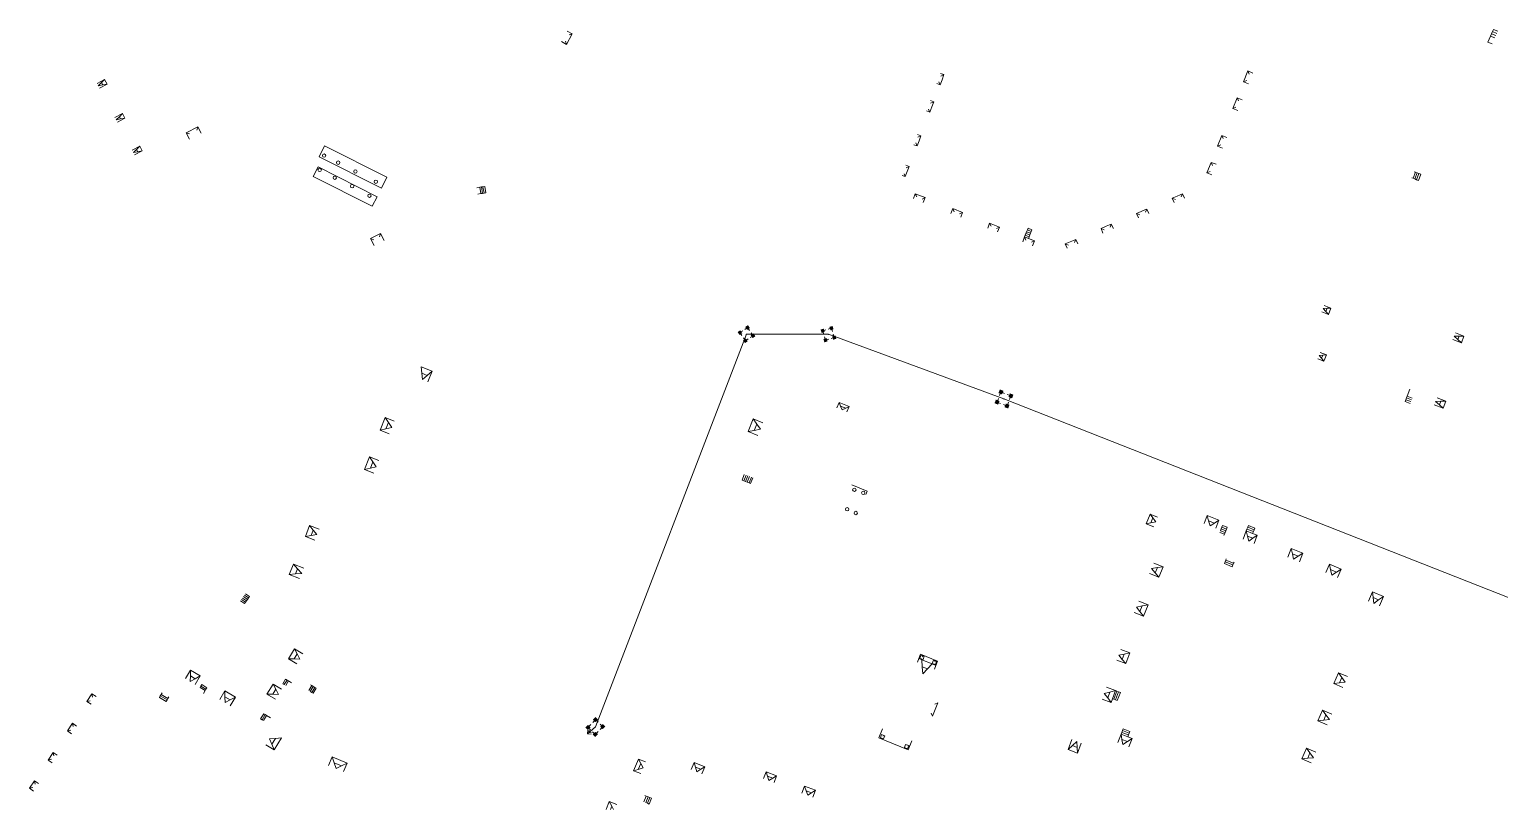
# Model space of a CAD drawing. Extents: x 1000 to 4000, y -4000 to -1000.
# Drawn here: x 1014 to 1873, y -4000 to -3545 of the extents above; entities that cross this region are included whole.
import ezdxf

# ---------------------------------------------------------------- set-up
doc = ezdxf.new("R2010")
doc.units = 0
doc.header["$MEASUREMENT"] = 0
for name, color, linetype in [('18', 7, 'CONTINUOUS'), ('7', 7, 'CONTINUOUS'), ('DOR_DOROZHKA', 40, 'CONTINUOUS')]:
    doc.layers.add(name, color=color, linetype=linetype)

msp = doc.modelspace()

# ---------------------------------------------------------------- linework, layer by layer
at = {"layer": '18', "color": 253, "linetype": 'Continuous', "lineweight": 0}
for p, q in [((1344.78, -3952.16), (1432.99, -3722.74)), ((1429.17, -3721.83), (1430.8, -3720.75)), ((1430.33, -3723.57), (1429.17, -3721.83)), ((1432.36, -3726.61), (1431.2, -3724.87)), ((1432.01, -3719.94), (1433.63, -3718.86)), ((1432.99, -3722.74), (1480.87, -3722.74)), ((1434.79, -3720.6), (1433.63, -3718.86)), ((1435.2, -3724.72), (1436.82, -3723.64)), ((1436.82, -3723.64), (1435.66, -3721.91)), ((1477.48, -3720.75), (1479.35, -3720.19)), ((1478.08, -3722.75), (1477.48, -3720.75)), ((1479.13, -3726.26), (1478.53, -3724.25)), ((1480.75, -3719.78), (1482.62, -3719.22)), ((1480.87, -3722.74), (1583.33, -3760.59)), ((1482.4, -3725.28), (1484.26, -3724.72)), ((1483.22, -3721.22), (1482.62, -3719.22)), ((1484.26, -3724.72), (1483.66, -3722.72)), ((1432.36, -3726.61), (1433.98, -3725.53)), ((1479.13, -3726.26), (1481, -3725.7)), ((1580.72, -3758.65), (1581.56, -3756.5)), ((1581.56, -3756.5), (1583.68, -3757.32)), ((1585.28, -3757.94), (1587.4, -3758.76)), ((1586.57, -3760.92), (1587.4, -3758.76)), ((1579.26, -3762.43), (1580.09, -3760.27)), ((1579.26, -3762.43), (1581.38, -3763.26)), ((1582.98, -3763.88), (1585.11, -3764.7)), ((1583.33, -3760.59), (1929.66, -3896.95)), ((1585.11, -3764.7), (1585.94, -3762.54)), ((1343.23, -3949.51), (1344.8, -3947.85)), ((1346.37, -3949.32), (1344.8, -3947.85)), ((1340.26, -3956.11), (1344.78, -3952.16)), ((1340.26, -3956.11), (1340.38, -3954.04)), ((1340.26, -3956.11), (1342.32, -3956.26)), ((1340.47, -3952.42), (1342.05, -3950.75)), ((1342.03, -3953.89), (1340.47, -3952.42)), ((1341.01, -3955.45), (1341.1, -3953.99)), ((1341.01, -3955.45), (1342.47, -3955.56)), ((1344.76, -3956.48), (1343.2, -3955)), ((1344.76, -3956.48), (1346.34, -3954.82)), ((1347.52, -3953.57), (1349.09, -3951.91)), ((1349.09, -3951.91), (1347.53, -3950.43))]:
    msp.add_line(p, q, dxfattribs=at)
for p in [(1432.99, -3722.74), (1480.87, -3722.74), (1583.33, -3760.59), (1344.78, -3952.16)]:
    msp.add_point(p, dxfattribs=at)
for points in [[(1427.81, -3721.5), (1429.4, -3720.45), (1428.95, -3723.21), (1430.54, -3722.15)], [(1432.27, -3718.54), (1433.86, -3717.48), (1433.41, -3720.24), (1435, -3719.18)], [(1435.45, -3723.32), (1437.05, -3722.26), (1436.59, -3725.03), (1438.19, -3723.97)], [(1476.27, -3720.04), (1478.11, -3719.49), (1476.86, -3722), (1478.69, -3721.46)], [(1481.41, -3718.51), (1483.24, -3717.96), (1482, -3720.47), (1483.83, -3719.93)], [(1483.05, -3724.01), (1484.89, -3723.47), (1483.64, -3725.98), (1485.47, -3725.43)], [(1430.99, -3726.29), (1432.59, -3725.23), (1432.13, -3728), (1433.72, -3726.94)], [(1477.92, -3725.55), (1479.75, -3725), (1478.5, -3727.51), (1480.34, -3726.96)], [(1580.93, -3755.03), (1583.01, -3755.84), (1580.1, -3757.15), (1582.19, -3757.96)], [(1586.77, -3757.3), (1588.86, -3758.11), (1585.95, -3759.42), (1588.04, -3760.23)], [(1578.62, -3760.96), (1580.71, -3761.77), (1577.8, -3763.08), (1579.89, -3763.89)], [(1584.47, -3763.23), (1586.56, -3764.04), (1583.65, -3765.35), (1585.74, -3766.16)], [(1343.27, -3947.94), (1344.81, -3946.3), (1344.8, -3949.39), (1346.34, -3947.75)], [(1338.93, -3952.5), (1340.48, -3950.87), (1340.46, -3953.95), (1342.01, -3952.32)], [(1343.22, -3956.57), (1344.77, -3954.93), (1344.75, -3958.02), (1346.3, -3956.39)], [(1347.55, -3952), (1349.1, -3950.37), (1349.09, -3953.45), (1350.63, -3951.82)]]:
    msp.add_solid(points, dxfattribs=at)
at = {"layer": '7', "color": 253, "linetype": 'Continuous', "lineweight": 0}
for centre in [(1186.42, -3618.45), (1194.65, -3622.56), (1183.82, -3626.8), (1192.66, -3631.38), (1204.72, -3627.76), (1202.8, -3636.31), (1216.64, -3633.71), (1212.87, -3641.92), (1495.99, -3813.59), (1501.18, -3815.39), (1491.8, -3825), (1496.79, -3827.2)]:
    msp.add_circle(centre, 1, dxfattribs=at)
for centre in [(1535.83, -3911.06), (1543.02, -3914.02), (1512.79, -3957.45), (1526.79, -3963.18)]:
    msp.add_ellipse(centre, major_axis=(0.029, 0.029), ratio=1, start_param=5.138167, end_param=11.421352, dxfattribs=at)
at = {"layer": 'DOR_DOROZHKA', "linetype": 'Continuous', "lineweight": 0}
for p, q in [((1328, -3553.48), (1325.05, -3551.87)), ((1327.44, -3551.56), (1328, -3553.48)), ((1331.34, -3547.37), (1328, -3553.48)), ((1328.39, -3545.76), (1331.34, -3547.37)), ((1329.42, -3547.94), (1331.34, -3547.37)), ((1867.41, -3548.61), (1865.89, -3552.17)), ((1868.37, -3553.23), (1865.89, -3552.17)), ((1867.96, -3547.32), (1867.41, -3548.61)), ((1869.89, -3549.67), (1867.41, -3548.61)), ((1868.51, -3546.03), (1867.96, -3547.32)), ((1870.44, -3548.38), (1867.96, -3547.32)), ((1869.06, -3544.74), (1868.51, -3546.03)), ((1870.99, -3547.09), (1868.51, -3546.03)), ((1871.54, -3545.81), (1869.06, -3544.74)), ((1723.19, -3575.3), (1725.71, -3569.04)), ((1728.63, -3570.22), (1725.71, -3569.04)), ((1726.5, -3570.88), (1725.71, -3569.04)), ((1058.32, -3574), (1053.89, -3576.33)), ((1056.46, -3575.84), (1054.6, -3577.67)), ((1054.6, -3577.67), (1057.17, -3577.18)), ((1054.6, -3577.67), (1054.6, -3577.67)), ((1059.73, -3576.68), (1055.31, -3579.01)), ((1058.32, -3574), (1056.46, -3575.84)), ((1056.46, -3575.84), (1057.17, -3577.18)), ((1057.17, -3577.18), (1059.73, -3576.68)), ((1058.32, -3574), (1059.73, -3576.68)), ((1544.1, -3576.4), (1546.06, -3577.14)), ((1545.23, -3575.32), (1546.06, -3577.14)), ((1546.06, -3577.14), (1547.17, -3574.18)), ((1546.36, -3570.41), (1548.31, -3571.15)), ((1546.49, -3571.98), (1548.31, -3571.15)), ((1547.17, -3574.18), (1548.31, -3571.15)), ((1725.03, -3574.52), (1723.19, -3575.3)), ((1726.1, -3576.48), (1723.19, -3575.3)), ((1540.35, -3586.36), (1542.3, -3587.1)), ((1540.48, -3587.92), (1542.3, -3587.1)), ((1541.2, -3590.04), (1542.3, -3587.1)), ((1716.91, -3590.88), (1719.43, -3584.62)), ((1722.34, -3585.8), (1719.43, -3584.62)), ((1720.21, -3586.46), (1719.43, -3584.62)), ((1068.78, -3593.88), (1064.35, -3596.21)), ((1066.92, -3595.72), (1065.06, -3597.55)), ((1068.78, -3593.88), (1066.92, -3595.72)), ((1066.92, -3595.72), (1067.63, -3597.06)), ((1068.78, -3593.88), (1070.19, -3596.57)), ((1538.09, -3592.35), (1540.05, -3593.09)), ((1539.22, -3591.26), (1540.05, -3593.09)), ((1540.05, -3593.09), (1541.2, -3590.04)), ((1718.75, -3590.1), (1716.91, -3590.88)), ((1719.82, -3592.05), (1716.91, -3590.88)), ((1065.06, -3597.55), (1067.63, -3597.06)), ((1065.06, -3597.55), (1065.06, -3597.55)), ((1070.19, -3596.57), (1065.76, -3598.9)), ((1067.63, -3597.06), (1070.19, -3596.57)), ((1112.71, -3601.63), (1105.98, -3605.06)), ((1112.09, -3603.53), (1112.71, -3601.63)), ((1114.63, -3605.39), (1112.71, -3601.63)), ((1078.85, -3613.02), (1074.42, -3615.35)), ((1078.85, -3613.02), (1076.99, -3614.86)), ((1078.85, -3613.02), (1080.26, -3615.71)), ((1107.89, -3605.68), (1105.98, -3605.06)), ((1105.98, -3605.06), (1107.9, -3608.82)), ((1186.69, -3612.71), (1183.45, -3619.13)), ((1223.11, -3631.03), (1186.69, -3612.71)), ((1530.65, -3612.08), (1532.61, -3612.82)), ((1531.78, -3611), (1532.61, -3612.82)), ((1532.61, -3612.82), (1533.73, -3609.85)), ((1532.91, -3606.1), (1534.87, -3606.83)), ((1533.04, -3607.66), (1534.87, -3606.83)), ((1533.73, -3609.85), (1534.87, -3606.83)), ((1707.99, -3612.98), (1710.52, -3606.72)), ((1709.83, -3612.2), (1707.99, -3612.98)), ((1710.91, -3614.16), (1707.99, -3612.98)), ((1713.43, -3607.9), (1710.52, -3606.72)), ((1711.3, -3608.56), (1710.52, -3606.72)), ((1076.99, -3614.86), (1075.12, -3616.69)), ((1075.12, -3616.69), (1075.13, -3616.69)), ((1075.13, -3616.69), (1077.69, -3616.2)), ((1080.26, -3615.71), (1075.83, -3618.04)), ((1076.99, -3614.86), (1077.69, -3616.2)), ((1077.69, -3616.2), (1080.26, -3615.71)), ((1183.45, -3619.13), (1219.87, -3637.47)), ((1182.93, -3625.1), (1180.13, -3630.66)), ((1217.37, -3642.44), (1182.93, -3625.1)), ((1523.85, -3630.11), (1525.71, -3630.61)), ((1524.99, -3629.02), (1525.71, -3630.61)), ((1525.71, -3630.61), (1528.07, -3624.86)), ((1526.11, -3624.12), (1528.07, -3624.86)), ((1526.25, -3625.68), (1528.07, -3624.86)), ((1701.75, -3628.44), (1704.19, -3622.41)), ((1703.6, -3627.66), (1701.75, -3628.44)), ((1704.67, -3629.62), (1701.75, -3628.44)), ((1704.97, -3624.25), (1704.19, -3622.41)), ((1707.2, -3623.36), (1704.19, -3622.41)), ((1823.54, -3628.18), (1822.16, -3631.7)), ((1822.87, -3627.92), (1823.54, -3628.18)), ((1824.56, -3628.58), (1823.18, -3632.1)), ((1823.54, -3628.18), (1824.56, -3628.58)), ((1825.59, -3628.99), (1824.21, -3632.51)), ((1824.56, -3628.58), (1825.59, -3628.99)), ((1826.61, -3629.39), (1825.23, -3632.91)), ((1825.59, -3628.99), (1826.61, -3629.39)), ((1180.13, -3630.66), (1214.57, -3647.99)), ((1219.87, -3637.47), (1223.11, -3631.03)), ((1275.67, -3637.19), (1277.3, -3636.93)), ((1277.3, -3636.93), (1278.29, -3636.77)), ((1277.89, -3640.67), (1277.3, -3636.93)), ((1278.29, -3636.77), (1279.06, -3636.65)), ((1278.88, -3640.52), (1278.29, -3636.77)), ((1279.06, -3636.65), (1280.27, -3636.46)), ((1279.87, -3640.36), (1279.06, -3636.65)), ((1280.86, -3640.2), (1280.27, -3636.46)), ((1821.48, -3631.44), (1822.16, -3631.7)), ((1822.16, -3631.7), (1823.18, -3632.1)), ((1823.18, -3632.1), (1824.21, -3632.51)), ((1824.21, -3632.51), (1825.23, -3632.91)), ((1214.57, -3647.99), (1217.37, -3642.44)), ((1276.26, -3640.93), (1277.89, -3640.67)), ((1277.89, -3640.67), (1278.88, -3640.52)), ((1278.88, -3640.52), (1279.87, -3640.36)), ((1279.87, -3640.36), (1280.86, -3640.2)), ((1530.45, -3643.58), (1531.57, -3640.74)), ((1531.57, -3640.74), (1537.34, -3643.02)), ((1532.37, -3642.57), (1531.57, -3640.74)), ((1535.5, -3643.81), (1537.34, -3643.02)), ((1536.21, -3645.86), (1537.34, -3643.02)), ((1681.53, -3643.33), (1684.45, -3642.08)), ((1682.63, -3645.9), (1681.53, -3643.33)), ((1683.39, -3644.07), (1681.53, -3643.33)), ((1684.45, -3642.08), (1686.14, -3641.36)), ((1686.14, -3641.36), (1687.51, -3640.78)), ((1686.76, -3642.63), (1687.51, -3640.78)), ((1688.79, -3643.27), (1687.51, -3640.78)), ((1552.29, -3652.22), (1553.41, -3649.38)), ((1553.41, -3649.38), (1559.18, -3651.66)), ((1554.21, -3651.21), (1553.41, -3649.38)), ((1557.34, -3652.45), (1559.18, -3651.66)), ((1558.05, -3654.5), (1559.18, -3651.66)), ((1660.68, -3652.24), (1663.45, -3651.05)), ((1661.78, -3654.81), (1660.68, -3652.24)), ((1662.54, -3652.98), (1660.68, -3652.24)), ((1663.45, -3651.05), (1665.6, -3650.13)), ((1665.6, -3650.13), (1666.66, -3649.68)), ((1665.91, -3651.54), (1666.66, -3649.68)), ((1667.94, -3652.18), (1666.66, -3649.68)), ((1213.57, -3666.96), (1219.32, -3663.98)), ((1218.72, -3665.88), (1219.32, -3663.98)), ((1219.32, -3663.98), (1221.45, -3668.07)), ((1573.84, -3660.75), (1574.97, -3657.9)), ((1574.97, -3657.9), (1580.73, -3660.18)), ((1575.76, -3659.74), (1574.97, -3657.9)), ((1578.9, -3660.98), (1580.73, -3660.18)), ((1579.61, -3663.03), (1580.73, -3660.18)), ((1596.18, -3663.93), (1595.78, -3664.95)), ((1596.57, -3662.9), (1596.18, -3663.93)), ((1596.18, -3663.93), (1598.49, -3664.82)), ((1596.97, -3661.88), (1596.57, -3662.9)), ((1596.57, -3662.9), (1598.89, -3663.79)), ((1597.37, -3660.85), (1596.97, -3661.88)), ((1596.97, -3661.88), (1599.28, -3662.77)), ((1597.37, -3660.85), (1599.68, -3661.74)), ((1598.89, -3663.79), (1598.49, -3664.82)), ((1599.28, -3662.77), (1598.89, -3663.79)), ((1599.68, -3661.74), (1599.28, -3662.77)), ((1639.98, -3661.08), (1643.06, -3659.76)), ((1641.09, -3663.66), (1639.98, -3661.08)), ((1641.84, -3661.82), (1639.98, -3661.08)), ((1643.06, -3659.76), (1644.99, -3658.94)), ((1644.99, -3658.94), (1645.96, -3658.52)), ((1645.4, -3660.3), (1645.96, -3658.52)), ((1647.25, -3661.02), (1645.96, -3658.52)), ((1215.48, -3667.56), (1213.57, -3666.96)), ((1215.7, -3671.05), (1213.57, -3666.96)), ((1594.26, -3668.82), (1595.39, -3665.98)), ((1595.78, -3664.95), (1595.39, -3665.98)), ((1596.18, -3667.81), (1595.39, -3665.98)), ((1595.39, -3665.98), (1597.69, -3666.89)), ((1595.78, -3664.95), (1598.09, -3665.85)), ((1598.09, -3665.85), (1597.69, -3666.89)), ((1597.69, -3666.89), (1601.15, -3668.26)), ((1598.49, -3664.82), (1598.09, -3665.85)), ((1599.32, -3669.05), (1601.15, -3668.26)), ((1600.03, -3671.1), (1601.15, -3668.26)), ((1619.12, -3669.99), (1621.87, -3668.82)), ((1620.22, -3672.57), (1619.12, -3669.99)), ((1620.98, -3670.73), (1619.12, -3669.99)), ((1621.87, -3668.82), (1623.89, -3667.95)), ((1623.89, -3667.95), (1625.28, -3667.36)), ((1624.54, -3669.21), (1625.28, -3667.36)), ((1626.38, -3669.94), (1625.28, -3667.36)), ((1769.64, -3707.74), (1771.91, -3707.64)), ((1770.29, -3706.04), (1774.18, -3707.53)), ((1771.2, -3709.49), (1771.91, -3707.64)), ((1771.91, -3707.64), (1774.18, -3707.53)), ((1774.18, -3707.53), (1772.76, -3711.23)), ((1768.87, -3709.74), (1772.76, -3711.23)), ((1771.2, -3709.49), (1769.64, -3707.74)), ((1769.64, -3707.74), (1769.64, -3707.74)), ((1772.76, -3711.23), (1771.2, -3709.49)), ((1846.09, -3723.89), (1848.97, -3723.85)), ((1848.22, -3725.82), (1846.09, -3723.89)), ((1846.09, -3723.89), (1846.09, -3723.89)), ((1846.86, -3721.9), (1851.85, -3723.82)), ((1848.22, -3725.82), (1848.97, -3723.85)), ((1848.97, -3723.85), (1851.85, -3723.82)), ((1851.85, -3723.82), (1850.35, -3727.74)), ((1845.35, -3725.83), (1850.35, -3727.74)), ((1850.35, -3727.74), (1848.22, -3725.82)), ((1249.47, -3744.4), (1243.05, -3741.87)), ((1243.05, -3741.87), (1243.45, -3745.57)), ((1766.56, -3737.16), (1770.15, -3738.53)), ((1767.33, -3735.16), (1769.43, -3735.03)), ((1768.74, -3736.84), (1767.33, -3735.16)), ((1767.33, -3735.16), (1767.33, -3735.16)), ((1767.95, -3733.53), (1771.54, -3734.9)), ((1768.74, -3736.84), (1769.43, -3735.03)), ((1770.15, -3738.53), (1768.74, -3736.84)), ((1769.43, -3735.03), (1771.54, -3734.9)), ((1771.54, -3734.9), (1770.15, -3738.53)), ((1243.45, -3745.57), (1243.85, -3749.26)), ((1243.45, -3745.57), (1246.66, -3746.83)), ((1243.85, -3749.26), (1246.66, -3746.83)), ((1246.66, -3746.83), (1249.47, -3744.4)), ((1247.06, -3750.52), (1249.47, -3744.4)), ((1818.64, -3758.96), (1818.25, -3759.99)), ((1820.21, -3754.87), (1818.64, -3758.96)), ((1821.55, -3760.08), (1818.64, -3758.96)), ((1485.79, -3765.75), (1487.05, -3762.57)), ((1487.05, -3762.57), (1492.94, -3764.91)), ((1487.05, -3762.57), (1487.98, -3764.78)), ((1487.98, -3764.78), (1490.93, -3765.95)), ((1487.98, -3764.78), (1488.92, -3766.98)), ((1488.92, -3766.98), (1490.93, -3765.95)), ((1488.92, -3766.98), (1488.92, -3766.98)), ((1490.93, -3765.95), (1492.94, -3764.91)), ((1491.68, -3768.08), (1492.94, -3764.91)), ((1817.86, -3761.02), (1817.46, -3762.04)), ((1820.37, -3763.16), (1817.46, -3762.04)), ((1818.25, -3759.99), (1817.86, -3761.02)), ((1820.77, -3762.13), (1817.86, -3761.02)), ((1821.16, -3761.1), (1818.25, -3759.99)), ((1834.53, -3764.04), (1839.74, -3766.04)), ((1835.31, -3762), (1838.32, -3761.93)), ((1837.52, -3764.02), (1835.31, -3762)), ((1835.31, -3762), (1835.31, -3762)), ((1836.13, -3759.87), (1841.34, -3761.86)), ((1837.52, -3764.02), (1838.32, -3761.93)), ((1839.74, -3766.04), (1837.52, -3764.02)), ((1838.32, -3761.93), (1841.34, -3761.86)), ((1841.34, -3761.86), (1839.74, -3766.04)), ((1219.13, -3778.82), (1222.03, -3771.44)), ((1222.03, -3771.44), (1227.39, -3773.55)), ((1222.03, -3771.44), (1223.98, -3774.34)), ((1223.98, -3774.34), (1222.53, -3778.03)), ((1223.98, -3774.34), (1225.94, -3777.24)), ((1433.98, -3779.67), (1436.94, -3772.21)), ((1442.63, -3774.46), (1436.94, -3772.21)), ((1436.94, -3772.21), (1439.02, -3775.26)), ((1437.54, -3778.99), (1439.02, -3775.26)), ((1439.02, -3775.26), (1441.11, -3778.31)), ((1222.53, -3778.03), (1219.13, -3778.82)), ((1224.49, -3780.93), (1219.13, -3778.82)), ((1225.94, -3777.24), (1222.53, -3778.03)), ((1225.94, -3777.24), (1225.94, -3777.24)), ((1437.54, -3778.99), (1433.98, -3779.67)), ((1439.67, -3781.93), (1433.98, -3779.67)), ((1441.11, -3778.31), (1437.54, -3778.99)), ((1441.11, -3778.31), (1441.11, -3778.31)), ((1210.1, -3801.79), (1213, -3794.41)), ((1213.5, -3801), (1210.1, -3801.79)), ((1215.45, -3803.9), (1210.1, -3801.79)), ((1213, -3794.41), (1218.36, -3796.52)), ((1213, -3794.41), (1214.95, -3797.31)), ((1214.95, -3797.31), (1213.5, -3801)), ((1216.9, -3800.21), (1213.5, -3801)), ((1214.95, -3797.31), (1216.9, -3800.21)), ((1216.9, -3800.21), (1216.9, -3800.21)), ((1431.75, -3804.61), (1430.42, -3807.97)), ((1431.44, -3808.37), (1430.42, -3807.97)), ((1432.77, -3805.01), (1431.44, -3808.37)), ((1432.46, -3808.78), (1431.44, -3808.37)), ((1433.79, -3805.42), (1432.46, -3808.78)), ((1433.48, -3809.18), (1432.46, -3808.78)), ((1434.82, -3805.82), (1433.48, -3809.18)), ((1434.51, -3809.59), (1433.48, -3809.18)), ((1435.84, -3806.23), (1434.51, -3809.59)), ((1435.38, -3809.94), (1434.51, -3809.59)), ((1436.71, -3806.57), (1435.38, -3809.94)), ((1494.53, -3810.77), (1503.52, -3814.34)), ((1503.52, -3814.34), (1502.74, -3816.3)), ((1666.34, -3833.56), (1668.6, -3827.83)), ((1668.6, -3827.83), (1673.02, -3829.58)), ((1670.28, -3830.06), (1668.6, -3827.83)), ((1175.49, -3840.83), (1178, -3834.44)), ((1178, -3834.44), (1183.54, -3836.62)), ((1178, -3834.44), (1180.14, -3837.13)), ((1666.34, -3833.56), (1669.15, -3832.93)), ((1670.77, -3835.3), (1666.34, -3833.56)), ((1669.15, -3832.93), (1670.28, -3830.06)), ((1669.15, -3832.93), (1671.95, -3832.3)), ((1671.95, -3832.3), (1670.28, -3830.06)), ((1671.95, -3832.3), (1671.95, -3832.3)), ((1700.15, -3833.39), (1702.01, -3828.66)), ((1702.01, -3828.66), (1708.78, -3831.33)), ((1702.01, -3828.66), (1702.82, -3831.72)), ((1702.82, -3831.72), (1706.21, -3833.05)), ((1702.82, -3831.72), (1703.64, -3834.77)), ((1703.64, -3834.77), (1706.21, -3833.05)), ((1703.64, -3834.77), (1703.64, -3834.77)), ((1706.21, -3833.05), (1708.78, -3831.33)), ((1706.91, -3836.06), (1708.78, -3831.33)), ((1710.48, -3835.47), (1710.07, -3836.49)), ((1710.88, -3834.45), (1710.48, -3835.47)), ((1713.27, -3836.57), (1710.48, -3835.47)), ((1713.67, -3835.55), (1710.88, -3834.45)), ((1713.27, -3836.57), (1713.67, -3835.55)), ((1725.19, -3836.53), (1725.59, -3835.51)), ((1725.59, -3835.51), (1725.99, -3834.49)), ((1729.31, -3836.98), (1725.59, -3835.51)), ((1729.72, -3835.96), (1725.99, -3834.49)), ((1729.31, -3836.98), (1729.72, -3835.96)), ((1178.88, -3840.32), (1175.49, -3840.83)), ((1181.02, -3843.01), (1175.49, -3840.83)), ((1178.88, -3840.32), (1180.14, -3837.13)), ((1182.28, -3839.82), (1178.88, -3840.32)), ((1180.14, -3837.13), (1182.28, -3839.82)), ((1182.28, -3839.82), (1182.28, -3839.82)), ((1712.06, -3839.64), (1709.27, -3838.54)), ((1710.07, -3836.49), (1709.67, -3837.52)), ((1712.46, -3838.62), (1709.67, -3837.52)), ((1712.86, -3837.6), (1710.07, -3836.49)), ((1711.76, -3840.39), (1712.06, -3839.64)), ((1712.06, -3839.64), (1712.46, -3838.62)), ((1712.46, -3838.62), (1712.86, -3837.6)), ((1712.86, -3837.6), (1713.27, -3836.57)), ((1722.88, -3842.37), (1724.75, -3837.64)), ((1724.75, -3837.64), (1725.19, -3836.53)), ((1724.75, -3837.64), (1728.48, -3839.1)), ((1724.75, -3837.64), (1725.47, -3840.65)), ((1728.91, -3838), (1725.19, -3836.53)), ((1725.47, -3840.65), (1728.69, -3841.92)), ((1725.47, -3840.65), (1726.19, -3843.67)), ((1726.19, -3843.67), (1728.69, -3841.92)), ((1726.19, -3843.67), (1726.19, -3843.67)), ((1728.48, -3839.1), (1728.91, -3838)), ((1728.48, -3839.1), (1731.19, -3840.18)), ((1728.69, -3841.92), (1731.19, -3840.18)), ((1728.91, -3838), (1729.31, -3836.98)), ((1729.32, -3844.91), (1731.19, -3840.18)), ((1749.04, -3852.88), (1751.06, -3847.96)), ((1751.06, -3847.96), (1757.81, -3850.73)), ((1751.06, -3847.96), (1751.7, -3851.1)), ((1751.7, -3851.1), (1755.08, -3852.49)), ((1751.7, -3851.1), (1752.35, -3854.24)), ((1752.35, -3854.24), (1755.08, -3852.49)), ((1755.08, -3852.49), (1757.81, -3850.73)), ((1755.79, -3855.65), (1757.81, -3850.73)), ((1166.13, -3863.13), (1168.55, -3856.98)), ((1168.55, -3856.98), (1174.57, -3859.36)), ((1168.55, -3856.98), (1170.95, -3859.71)), ((1169.74, -3862.78), (1170.95, -3859.71)), ((1170.95, -3859.71), (1173.36, -3862.43)), ((1669.5, -3859.59), (1672.86, -3859.07)), ((1671.64, -3862.14), (1669.5, -3859.59)), ((1669.5, -3859.59), (1669.5, -3859.59)), ((1670.76, -3856.4), (1676.21, -3858.55)), ((1671.64, -3862.14), (1672.86, -3859.07)), ((1673.79, -3864.69), (1671.64, -3862.14)), ((1672.86, -3859.07), (1676.21, -3858.55)), ((1676.21, -3858.55), (1673.79, -3864.69)), ((1712.04, -3856.75), (1712.44, -3855.73)), ((1716.56, -3858.54), (1712.04, -3856.75)), ((1712.44, -3855.73), (1712.85, -3854.7)), ((1716.97, -3857.51), (1712.44, -3855.73)), ((1712.85, -3854.7), (1713.12, -3854.02)), ((1717.37, -3856.49), (1712.85, -3854.7)), ((1716.97, -3857.51), (1716.56, -3858.54)), ((1717.37, -3856.49), (1716.97, -3857.51)), ((1717.64, -3855.81), (1717.37, -3856.49)), ((1752.35, -3854.24), (1752.35, -3854.24)), ((1771.28, -3862.01), (1773.3, -3857.1)), ((1773.3, -3857.1), (1780.12, -3859.9)), ((1773.3, -3857.1), (1774, -3860.26)), ((1774, -3860.26), (1777.41, -3861.66)), ((1774, -3860.26), (1774.7, -3863.42)), ((1774.7, -3863.42), (1777.41, -3861.66)), ((1777.41, -3861.66), (1780.12, -3859.9)), ((1778.1, -3864.81), (1780.12, -3859.9)), ((1169.74, -3862.78), (1166.13, -3863.13)), ((1172.14, -3865.5), (1166.13, -3863.13)), ((1173.36, -3862.43), (1169.74, -3862.78)), ((1173.36, -3862.43), (1173.36, -3862.43)), ((1668.33, -3862.54), (1673.79, -3864.69)), ((1774.7, -3863.42), (1774.7, -3863.42)), ((1137.72, -3878.5), (1140.04, -3880.09)), ((1138.28, -3877.67), (1140.61, -3879.26)), ((1138.84, -3876.85), (1141.17, -3878.43)), ((1139.41, -3876.02), (1141.73, -3877.61)), ((1139.97, -3875.2), (1142.3, -3876.78)), ((1140.04, -3880.09), (1140.61, -3879.26)), ((1142.83, -3876), (1140.51, -3874.41)), ((1140.61, -3879.26), (1141.17, -3878.43)), ((1141.17, -3878.43), (1141.73, -3877.61)), ((1141.73, -3877.61), (1142.3, -3876.78)), ((1142.3, -3876.78), (1142.83, -3876)), ((1661.97, -3878.68), (1667.42, -3880.83)), ((1796.2, -3878.7), (1798.43, -3873.27)), ((1798.43, -3873.27), (1804.82, -3875.9)), ((1798.43, -3873.27), (1798.84, -3876.61)), ((1798.84, -3876.61), (1802.03, -3877.92)), ((1798.84, -3876.61), (1799.24, -3879.95)), ((1799.24, -3879.95), (1802.03, -3877.92)), ((1802.03, -3877.92), (1804.82, -3875.9)), ((1804.82, -3875.9), (1802.59, -3881.33)), ((1659.39, -3885.21), (1664.84, -3887.36)), ((1660.61, -3882.12), (1664.01, -3881.47)), ((1662.73, -3884.74), (1660.61, -3882.12)), ((1660.61, -3882.12), (1660.61, -3882.12)), ((1662.73, -3884.74), (1664.01, -3881.47)), ((1664.84, -3887.36), (1662.73, -3884.74)), ((1664.01, -3881.47), (1667.42, -3880.83)), ((1667.42, -3880.83), (1664.84, -3887.36)), ((1799.24, -3879.95), (1799.24, -3879.95)), ((1169.17, -3906.46), (1165.6, -3912.35)), ((1165.6, -3912.35), (1170.51, -3915.32)), ((1168.92, -3912.4), (1165.6, -3912.35)), ((1168.92, -3912.4), (1170.71, -3909.46)), ((1172.24, -3912.46), (1168.92, -3912.4)), ((1174.08, -3909.43), (1169.17, -3906.46)), ((1169.17, -3906.46), (1170.71, -3909.46)), ((1170.71, -3909.46), (1172.24, -3912.46)), ((1172.24, -3912.46), (1172.24, -3912.46)), ((1532.75, -3914.27), (1533.6, -3912.19)), ((1533.6, -3912.19), (1534.61, -3909.72)), ((1533.6, -3912.19), (1535.41, -3912.93)), ((1534.22, -3912.05), (1534.92, -3910.18)), ((1534.22, -3912.05), (1536.09, -3912.76)), ((1534.61, -3909.72), (1544.56, -3913.78)), ((1534.92, -3910.18), (1536.8, -3910.89)), ((1535.41, -3912.93), (1541.33, -3915.35)), ((1535.41, -3912.93), (1535.66, -3917.01)), ((1536.09, -3912.76), (1536.8, -3910.89)), ((1541.41, -3915.01), (1542.11, -3913.14)), ((1542.11, -3913.14), (1543.98, -3913.84)), ((1649.22, -3913.11), (1654.46, -3915.09)), ((1650.32, -3910.21), (1653.56, -3909.56)), ((1652.39, -3912.65), (1650.32, -3910.21)), ((1650.32, -3910.21), (1650.32, -3910.21)), ((1651.56, -3906.93), (1656.8, -3908.91)), ((1652.39, -3912.65), (1653.56, -3909.56)), ((1654.46, -3915.09), (1652.39, -3912.65)), ((1653.56, -3909.56), (1656.8, -3908.91)), ((1656.8, -3908.91), (1654.46, -3915.09)), ((1108.48, -3918.95), (1105.47, -3923.9)), ((1108.38, -3922.28), (1108.29, -3925.61)), ((1108.48, -3918.95), (1108.38, -3922.28)), ((1108.38, -3922.28), (1111.2, -3923.98)), ((1114.11, -3922.36), (1108.48, -3918.95)), ((1535.66, -3917.01), (1538.62, -3918.21)), ((1535.66, -3917.01), (1535.92, -3921.08)), ((1535.92, -3921.08), (1538.62, -3918.21)), ((1535.92, -3921.08), (1535.92, -3921.08)), ((1538.62, -3918.21), (1541.33, -3915.35)), ((1541.33, -3915.35), (1543.55, -3916.26)), ((1541.41, -3915.01), (1543.28, -3915.71)), ((1542.7, -3918.34), (1543.55, -3916.26)), ((1543.28, -3915.71), (1543.98, -3913.84)), ((1544.56, -3913.78), (1543.55, -3916.26)), ((1778.53, -3920.48), (1775.86, -3926.84)), ((1783.89, -3922.73), (1778.53, -3920.48)), ((1780.54, -3923.2), (1778.53, -3920.48)), ((1108.29, -3925.61), (1111.2, -3923.98)), ((1108.29, -3925.61), (1108.29, -3925.61)), ((1111.1, -3927.32), (1114.11, -3922.36)), ((1111.2, -3923.98), (1114.11, -3922.36)), ((1114.46, -3928.26), (1113.98, -3929.06)), ((1117.01, -3930.84), (1113.98, -3929.06)), ((1114.98, -3927.41), (1114.46, -3928.26)), ((1117.47, -3930.08), (1114.46, -3928.26)), ((1117.99, -3929.23), (1114.98, -3927.41)), ((1115.97, -3932.56), (1117.01, -3930.84)), ((1117.01, -3930.84), (1117.47, -3930.08)), ((1117.47, -3930.08), (1117.99, -3929.23)), ((1156.66, -3927.09), (1153.09, -3932.98)), ((1156.41, -3933.04), (1158.2, -3930.09)), ((1161.57, -3930.07), (1156.66, -3927.09)), ((1156.66, -3927.09), (1158.2, -3930.09)), ((1158.2, -3930.09), (1159.73, -3933.09)), ((1163.88, -3924.18), (1162.25, -3926.86)), ((1162.25, -3926.86), (1163.17, -3927.42)), ((1164.8, -3924.74), (1163.17, -3927.42)), ((1164.8, -3924.74), (1163.88, -3924.18)), ((1165.71, -3925.29), (1164.08, -3927.97)), ((1165.71, -3925.29), (1164.8, -3924.74)), ((1167.48, -3926.37), (1165.71, -3925.29)), ((1179.28, -3928.02), (1177.52, -3930.92)), ((1180.13, -3928.54), (1178.37, -3931.44)), ((1178.43, -3927.51), (1179.28, -3928.02)), ((1180.99, -3929.06), (1179.23, -3931.96)), ((1179.28, -3928.02), (1180.13, -3928.54)), ((1181.84, -3929.58), (1180.08, -3932.48)), ((1180.13, -3928.54), (1180.99, -3929.06)), ((1180.99, -3929.06), (1181.84, -3929.58)), ((1643.23, -3928.96), (1648.47, -3930.94)), ((1775.86, -3926.84), (1779.2, -3926.38)), ((1781.22, -3929.09), (1775.86, -3926.84)), ((1779.2, -3926.38), (1780.54, -3923.2)), ((1779.2, -3926.38), (1782.55, -3925.92)), ((1782.55, -3925.92), (1780.54, -3923.2)), ((1782.55, -3925.92), (1782.55, -3925.92)), ((1050.87, -3932.79), (1047.93, -3937.24)), ((1049.89, -3936.84), (1047.93, -3937.24)), ((1047.93, -3937.24), (1050.37, -3938.85)), ((1051.27, -3934.75), (1050.87, -3932.79)), ((1050.87, -3932.79), (1053.31, -3934.4)), ((1090.27, -3934.84), (1090.79, -3933.99)), ((1094.22, -3937.24), (1090.27, -3934.84)), ((1090.79, -3933.99), (1091.31, -3933.13)), ((1094.74, -3936.38), (1090.79, -3933.99)), ((1091.31, -3933.13), (1091.92, -3932.12)), ((1095.26, -3935.53), (1091.31, -3933.13)), ((1094.74, -3936.38), (1094.22, -3937.24)), ((1095.26, -3935.53), (1094.74, -3936.38)), ((1095.87, -3934.52), (1095.26, -3935.53)), ((1128.56, -3931.13), (1125.55, -3936.08)), ((1134.62, -3934.81), (1128.56, -3931.13)), ((1128.56, -3931.13), (1128.57, -3934.53)), ((1128.57, -3934.53), (1131.6, -3936.37)), ((1128.57, -3934.53), (1128.58, -3937.92)), ((1128.58, -3937.92), (1128.59, -3937.92)), ((1128.59, -3937.92), (1131.6, -3936.37)), ((1131.6, -3936.37), (1134.62, -3934.81)), ((1131.62, -3939.76), (1134.62, -3934.81)), ((1153.09, -3932.98), (1157.99, -3935.96)), ((1156.41, -3933.04), (1153.09, -3932.98)), ((1159.73, -3933.09), (1156.41, -3933.04)), ((1159.73, -3933.09), (1159.73, -3933.09)), ((1179.23, -3931.96), (1178.76, -3931.68)), ((1180.08, -3932.48), (1179.23, -3931.96)), ((1541.59, -3945.91), (1544.81, -3938.03)), ((1542.97, -3938.81), (1544.81, -3938.03)), ((1640.63, -3935.83), (1645.87, -3937.81)), ((1641.87, -3932.57), (1645.17, -3931.76)), ((1643.87, -3935.19), (1641.87, -3932.57)), ((1641.87, -3932.57), (1641.87, -3932.57)), ((1643.87, -3935.19), (1645.17, -3931.76)), ((1645.87, -3937.81), (1643.87, -3935.19)), ((1645.17, -3931.76), (1648.47, -3930.94)), ((1646.66, -3935.72), (1645.87, -3937.81)), ((1648.47, -3930.94), (1646.66, -3935.72)), ((1646.66, -3935.72), (1647.4, -3936)), ((1649.21, -3931.22), (1647.4, -3936)), ((1647.4, -3936), (1648.43, -3936.39)), ((1650.24, -3931.61), (1648.43, -3936.39)), ((1648.43, -3936.39), (1649.46, -3936.77)), ((1648.47, -3930.94), (1649.21, -3931.22)), ((1649.21, -3931.22), (1650.24, -3931.61)), ((1651.27, -3932), (1649.46, -3936.77)), ((1650.24, -3931.61), (1651.27, -3932)), ((1151.17, -3944.38), (1149.32, -3947.42)), ((1149.32, -3947.42), (1150.18, -3947.94)), ((1152.02, -3944.9), (1150.18, -3947.94)), ((1150.18, -3947.94), (1150.58, -3948.18)), ((1152.88, -3945.42), (1151.03, -3948.46)), ((1152.02, -3944.9), (1151.17, -3944.38)), ((1152.88, -3945.42), (1152.02, -3944.9)), ((1155.11, -3946.77), (1152.88, -3945.42)), ((1540.82, -3944.07), (1541.59, -3945.91)), ((1766.58, -3948.55), (1769.19, -3942.34)), ((1771.27, -3945.08), (1769.19, -3942.34)), ((1774.68, -3944.65), (1769.19, -3942.34)), ((1769.96, -3948.19), (1771.27, -3945.08)), ((1769.96, -3948.19), (1773.35, -3947.83)), ((1773.35, -3947.83), (1771.27, -3945.08)), ((1773.35, -3947.83), (1773.35, -3947.83)), ((1039.49, -3950), (1036.55, -3954.45)), ((1038.51, -3954.05), (1036.55, -3954.45)), ((1036.55, -3954.45), (1038.99, -3956.06)), ((1039.89, -3951.96), (1039.49, -3950)), ((1039.49, -3950), (1041.93, -3951.61)), ((1512.37, -3953.29), (1510.25, -3958.51)), ((1511.18, -3958.44), (1511.88, -3956.57)), ((1511.88, -3956.57), (1513.76, -3957.28)), ((1649.81, -3961.3), (1651.67, -3956.39)), ((1651.67, -3956.39), (1652.07, -3955.3)), ((1651.67, -3956.39), (1655.7, -3957.91)), ((1651.67, -3956.39), (1652.19, -3959.4)), ((1652.07, -3955.3), (1652.46, -3954.27)), ((1652.07, -3955.3), (1656.11, -3956.83)), ((1652.46, -3954.27), (1652.85, -3953.25)), ((1652.46, -3954.27), (1656.5, -3955.8)), ((1652.85, -3953.25), (1656.88, -3954.77)), ((1656.11, -3956.83), (1656.5, -3955.8)), ((1656.5, -3955.8), (1656.88, -3954.77)), ((1766.58, -3948.55), (1769.96, -3948.19)), ((1772.08, -3950.86), (1766.58, -3948.55)), ((1157.35, -3965.5), (1152.47, -3962.54)), ((1158.07, -3958.81), (1154.57, -3959.07)), ((1154.57, -3959.07), (1155.96, -3962.28)), ((1154.57, -3959.07), (1154.57, -3959.07)), ((1158.07, -3958.81), (1155.96, -3962.28)), ((1155.96, -3962.28), (1157.35, -3965.5)), ((1161.56, -3958.55), (1157.35, -3965.5)), ((1161.56, -3958.55), (1158.07, -3958.81)), ((1510.25, -3958.51), (1527.42, -3965.51)), ((1511.18, -3958.44), (1513.05, -3959.15)), ((1513.05, -3959.15), (1513.76, -3957.28)), ((1525.19, -3964.17), (1525.89, -3962.3)), ((1525.19, -3964.17), (1527.06, -3964.87)), ((1525.89, -3962.3), (1527.76, -3963)), ((1527.06, -3964.87), (1527.76, -3963)), ((1527.42, -3965.51), (1529.54, -3960.3)), ((1620.75, -3965.39), (1622.96, -3959.54)), ((1620.75, -3965.39), (1623.32, -3963.01)), ((1623.32, -3963.01), (1625.88, -3960.64)), ((1623.32, -3963.01), (1626.07, -3964.06)), ((1625.88, -3960.64), (1626.07, -3964.06)), ((1625.88, -3960.64), (1625.88, -3960.64)), ((1626.07, -3964.06), (1626.27, -3967.48)), ((1628.48, -3961.62), (1626.27, -3967.48)), ((1652.19, -3959.4), (1655.41, -3960.61)), ((1652.19, -3959.4), (1652.72, -3962.41)), ((1652.72, -3962.41), (1655.41, -3960.61)), ((1652.72, -3962.41), (1652.72, -3962.41)), ((1655.41, -3960.61), (1658.1, -3958.82)), ((1655.7, -3957.91), (1656.11, -3956.83)), ((1655.7, -3957.91), (1658.1, -3958.82)), ((1656.24, -3963.74), (1658.1, -3958.82)), ((1757.26, -3970.74), (1759.86, -3964.53)), ((1765.36, -3966.84), (1759.86, -3964.53)), ((1761.92, -3967.33), (1759.86, -3964.53)), ((1028.26, -3966.99), (1025.31, -3971.44)), ((1027.27, -3971.04), (1025.31, -3971.44)), ((1025.31, -3971.44), (1027.75, -3973.05)), ((1028.66, -3968.95), (1028.26, -3966.99)), ((1028.26, -3966.99), (1030.69, -3968.6)), ((1191.15, -3969.6), (1189.08, -3974.62)), ((1199.86, -3973.19), (1191.15, -3969.6)), ((1191.15, -3969.6), (1192.29, -3973.01)), ((1192.29, -3973.01), (1196.64, -3974.8)), ((1192.29, -3973.01), (1193.43, -3976.42)), ((1196.64, -3974.8), (1199.86, -3973.19)), ((1197.78, -3978.21), (1199.86, -3973.19)), ((1367.14, -3977.75), (1369.91, -3970.87)), ((1369.87, -3976.91), (1371.25, -3973.46)), ((1369.91, -3970.87), (1374.02, -3972.53)), ((1371.25, -3973.46), (1369.91, -3970.87)), ((1372.6, -3976.06), (1371.25, -3973.46)), ((1400.72, -3977.04), (1402.41, -3972.83)), ((1402.41, -3972.83), (1408.69, -3975.36)), ((1402.41, -3972.83), (1403.18, -3975.58)), ((1626.27, -3967.48), (1620.75, -3965.39)), ((1757.26, -3970.74), (1760.62, -3970.44)), ((1762.75, -3973.05), (1757.26, -3970.74)), ((1760.62, -3970.44), (1761.92, -3967.33)), ((1760.62, -3970.44), (1763.98, -3970.14)), ((1763.98, -3970.14), (1761.92, -3967.33)), ((1763.98, -3970.14), (1763.98, -3970.14)), ((1193.43, -3976.42), (1196.64, -3974.8)), ((1193.43, -3976.42), (1193.43, -3976.42)), ((1367.14, -3977.75), (1369.87, -3976.91)), ((1371.24, -3979.41), (1367.14, -3977.75)), ((1369.87, -3976.91), (1372.6, -3976.06)), ((1372.6, -3976.06), (1372.6, -3976.06)), ((1403.18, -3975.58), (1406.31, -3976.85)), ((1403.18, -3975.58), (1403.94, -3978.34)), ((1403.94, -3978.34), (1406.31, -3976.85)), ((1403.94, -3978.34), (1403.94, -3978.34)), ((1406.31, -3976.85), (1408.69, -3975.36)), ((1406.99, -3979.57), (1408.69, -3975.36)), ((1443.02, -3982.29), (1444.52, -3978.3)), ((1444.52, -3978.3), (1450.62, -3980.6)), ((1444.52, -3978.3), (1445.25, -3980.85)), ((1445.25, -3980.85), (1448.3, -3982)), ((1445.25, -3980.85), (1445.98, -3983.41)), ((1445.98, -3983.41), (1448.3, -3982)), ((1448.3, -3982), (1450.62, -3980.6)), ((1449.12, -3984.59), (1450.62, -3980.6)), ((1017.33, -3983.51), (1014.39, -3987.96)), ((1016.35, -3987.56), (1014.39, -3987.96)), ((1014.39, -3987.96), (1016.82, -3989.57)), ((1017.73, -3985.47), (1017.33, -3983.51)), ((1017.33, -3983.51), (1019.76, -3985.12)), ((1445.98, -3983.41), (1445.98, -3983.41)), ((1465.33, -3990.71), (1466.84, -3986.72)), ((1466.84, -3986.72), (1473.25, -3989.13)), ((1466.84, -3986.72), (1467.8, -3989.36)), ((1467.8, -3989.36), (1471, -3990.56)), ((1467.8, -3989.36), (1468.76, -3992)), ((1468.76, -3992), (1471, -3990.56)), ((1471, -3990.56), (1473.25, -3989.13)), ((1471.74, -3993.12), (1473.25, -3989.13)), ((1352.94, -3995.74), (1351.06, -4000.41)), ((1357.3, -3997.5), (1352.94, -3995.74)), ((1352.94, -3995.74), (1354.32, -3998.36)), ((1354.32, -3998.36), (1353.58, -4000.41)), ((1354.32, -3998.36), (1355.39, -4000.41)), ((1374.51, -3992.52), (1373.14, -3995.91)), ((1373.61, -3992.16), (1374.51, -3992.52)), ((1375.53, -3992.93), (1374.16, -3996.32)), ((1375.18, -3996.73), (1374.16, -3996.32)), ((1374.51, -3992.52), (1375.53, -3992.93)), ((1376.55, -3993.35), (1375.18, -3996.73)), ((1376.2, -3997.15), (1375.18, -3996.73)), ((1375.53, -3992.93), (1376.55, -3993.35)), ((1377.57, -3993.76), (1376.2, -3997.15)), ((1376.55, -3993.35), (1377.57, -3993.76)), ((1468.76, -3992), (1468.76, -3992))]:
    msp.add_line(p, q, dxfattribs=at)

doc.saveas('drawing.dxf')
